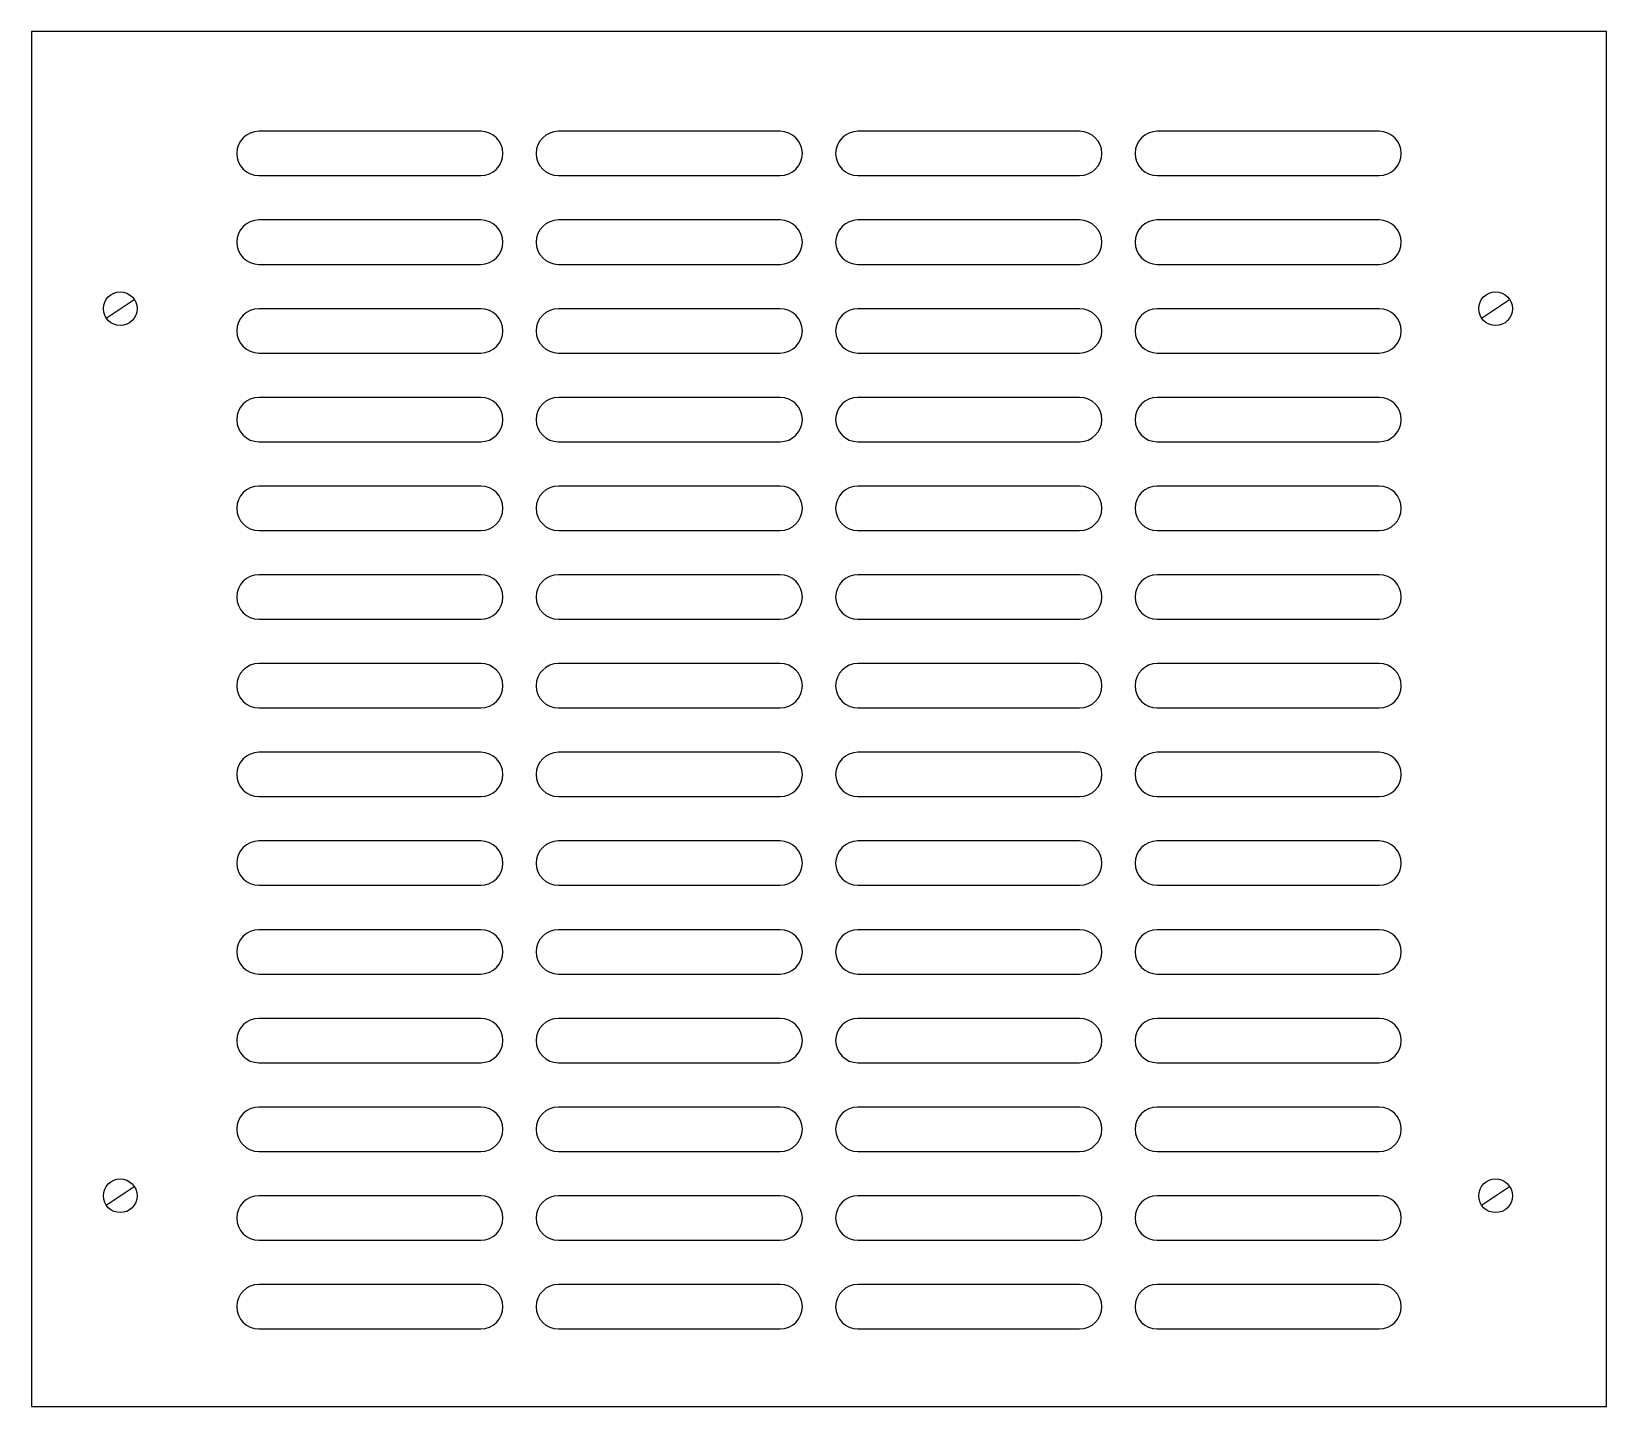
# Model space of a CAD drawing. Extents: x -4.5 to 4.38, y -3.97 to 3.78.
import ezdxf

# ---------------------------------------------------------------- set-up
doc = ezdxf.new("R2010")
doc.units = 0
doc.header["$LTSCALE"] = 2
doc.header["$MEASUREMENT"] = 0
doc.layers.get('0').update_dxf_attribs({"linetype": 'CONTINUOUS'})
doc.layers.add('1', color=2, linetype='CONTINUOUS')

msp = doc.modelspace()

# ---------------------------------------------------------------- linework, layer by layer
at = {"color": 5}
for p, q in [((-4.0793, 2.1664), (-3.9207, 2.2711)), ((3.6707, 2.1664), (3.8293, 2.2711)), ((-4.0793, -2.8336), (-3.9207, -2.7289)), ((3.6707, -2.8336), (3.8293, -2.7289))]:
    msp.add_line(p, q, dxfattribs=at)
at = {"layer": '1', "color": 254}
for p, q in [((-4.5, 3.7812), (-4.5, -3.9688)), ((4.375, 3.7812), (-4.5, 3.7812)), ((4.375, -3.9688), (4.375, 3.7812)), ((-1.9688, 3.2188), (-3.2188, 3.2188)), ((-0.2812, 3.2188), (-1.5312, 3.2188)), ((1.4062, 3.2188), (0.1562, 3.2188)), ((3.0938, 3.2188), (1.8438, 3.2188)), ((-3.2188, 2.9688), (-1.9688, 2.9688)), ((-1.5312, 2.9688), (-0.2812, 2.9688)), ((0.1562, 2.9688), (1.4062, 2.9688)), ((1.8438, 2.9688), (3.0938, 2.9688)), ((-1.9688, 2.7188), (-3.2188, 2.7188)), ((-0.2812, 2.7188), (-1.5312, 2.7188)), ((1.4062, 2.7188), (0.1562, 2.7188)), ((3.0938, 2.7188), (1.8438, 2.7188)), ((-3.2188, 2.4688), (-1.9688, 2.4688)), ((-1.5312, 2.4688), (-0.2812, 2.4688)), ((0.1562, 2.4688), (1.4062, 2.4688)), ((1.8438, 2.4688), (3.0938, 2.4688)), ((-1.9688, 2.2188), (-3.2188, 2.2188)), ((-0.2812, 2.2188), (-1.5312, 2.2188)), ((1.4062, 2.2188), (0.1562, 2.2188)), ((3.0938, 2.2188), (1.8438, 2.2188)), ((-3.2188, 1.9688), (-1.9688, 1.9688)), ((-1.5312, 1.9688), (-0.2812, 1.9688)), ((0.1562, 1.9688), (1.4062, 1.9688)), ((1.8438, 1.9688), (3.0938, 1.9688)), ((-1.9688, 1.7188), (-3.2188, 1.7188)), ((-0.2812, 1.7188), (-1.5312, 1.7188)), ((1.4062, 1.7188), (0.1562, 1.7188)), ((3.0938, 1.7188), (1.8438, 1.7188)), ((-3.2188, 1.4688), (-1.9688, 1.4688)), ((-1.5312, 1.4688), (-0.2812, 1.4688)), ((0.1562, 1.4688), (1.4062, 1.4688)), ((1.8438, 1.4688), (3.0938, 1.4688)), ((-1.9688, 1.2188), (-3.2188, 1.2188)), ((-0.2812, 1.2188), (-1.5312, 1.2188)), ((1.4062, 1.2188), (0.1562, 1.2188)), ((3.0938, 1.2188), (1.8438, 1.2188)), ((-3.2188, 0.9688), (-1.9688, 0.9688)), ((-1.5312, 0.9688), (-0.2812, 0.9688)), ((0.1562, 0.9688), (1.4062, 0.9688)), ((1.8438, 0.9688), (3.0938, 0.9688)), ((-1.9688, 0.7188), (-3.2188, 0.7188)), ((-0.2812, 0.7188), (-1.5312, 0.7188)), ((1.4062, 0.7188), (0.1562, 0.7188)), ((3.0938, 0.7188), (1.8438, 0.7188)), ((-3.2188, 0.4688), (-1.9688, 0.4688)), ((-1.5312, 0.4688), (-0.2812, 0.4688)), ((0.1562, 0.4688), (1.4062, 0.4688)), ((1.8438, 0.4688), (3.0938, 0.4688)), ((-1.9688, 0.2188), (-3.2188, 0.2188)), ((-0.2812, 0.2188), (-1.5312, 0.2188)), ((1.4062, 0.2188), (0.1562, 0.2188)), ((3.0938, 0.2188), (1.8438, 0.2188)), ((-3.2188, -0.0312), (-1.9688, -0.0312)), ((-1.5312, -0.0312), (-0.2812, -0.0312)), ((0.1562, -0.0312), (1.4062, -0.0312)), ((1.8438, -0.0312), (3.0938, -0.0312)), ((-1.9688, -0.2812), (-3.2188, -0.2812)), ((-0.2812, -0.2812), (-1.5312, -0.2812)), ((1.4062, -0.2812), (0.1562, -0.2812)), ((3.0938, -0.2812), (1.8438, -0.2812)), ((-3.2188, -0.5312), (-1.9688, -0.5312)), ((-1.5312, -0.5312), (-0.2812, -0.5312)), ((0.1562, -0.5312), (1.4062, -0.5312)), ((1.8438, -0.5312), (3.0938, -0.5312)), ((-1.9688, -0.7812), (-3.2188, -0.7812)), ((-0.2812, -0.7812), (-1.5312, -0.7812)), ((1.4062, -0.7812), (0.1562, -0.7812)), ((3.0938, -0.7812), (1.8438, -0.7812)), ((-3.2188, -1.0312), (-1.9688, -1.0312)), ((-1.5312, -1.0312), (-0.2812, -1.0312)), ((0.1562, -1.0312), (1.4062, -1.0312)), ((1.8438, -1.0312), (3.0938, -1.0312)), ((-1.9688, -1.2812), (-3.2188, -1.2812)), ((-0.2812, -1.2812), (-1.5312, -1.2812)), ((1.4062, -1.2812), (0.1562, -1.2812)), ((3.0938, -1.2812), (1.8438, -1.2812)), ((-3.2188, -1.5312), (-1.9688, -1.5312)), ((-1.5312, -1.5312), (-0.2812, -1.5312)), ((0.1562, -1.5312), (1.4062, -1.5312)), ((1.8438, -1.5312), (3.0938, -1.5312)), ((-1.9688, -1.7812), (-3.2188, -1.7812)), ((-0.2812, -1.7812), (-1.5312, -1.7812)), ((1.4062, -1.7812), (0.1562, -1.7812)), ((3.0938, -1.7812), (1.8438, -1.7812)), ((-3.2188, -2.0312), (-1.9688, -2.0312)), ((-1.5312, -2.0312), (-0.2812, -2.0312)), ((0.1562, -2.0312), (1.4062, -2.0312)), ((1.8438, -2.0312), (3.0938, -2.0312)), ((-1.9688, -2.2812), (-3.2188, -2.2812)), ((-0.2812, -2.2812), (-1.5312, -2.2812)), ((1.4062, -2.2812), (0.1562, -2.2812)), ((3.0938, -2.2812), (1.8438, -2.2812)), ((-3.2188, -2.5312), (-1.9688, -2.5312)), ((-1.5312, -2.5312), (-0.2812, -2.5312)), ((0.1562, -2.5312), (1.4062, -2.5312)), ((1.8438, -2.5312), (3.0938, -2.5312)), ((-1.9688, -2.7812), (-3.2188, -2.7812)), ((-0.2812, -2.7812), (-1.5312, -2.7812)), ((1.4062, -2.7812), (0.1562, -2.7812)), ((3.0938, -2.7812), (1.8438, -2.7812)), ((-3.2188, -3.0312), (-1.9688, -3.0312)), ((-1.5312, -3.0312), (-0.2812, -3.0312)), ((0.1562, -3.0312), (1.4062, -3.0312)), ((1.8438, -3.0312), (3.0938, -3.0312)), ((-1.9688, -3.2812), (-3.2188, -3.2812)), ((-0.2812, -3.2812), (-1.5312, -3.2812)), ((1.4062, -3.2812), (0.1562, -3.2812)), ((3.0938, -3.2812), (1.8438, -3.2812)), ((-3.2188, -3.5312), (-1.9688, -3.5312)), ((-1.5312, -3.5312), (-0.2812, -3.5312)), ((0.1562, -3.5312), (1.4062, -3.5312)), ((1.8438, -3.5312), (3.0938, -3.5312)), ((-4.5, -3.9688), (4.375, -3.9688))]:
    msp.add_line(p, q, dxfattribs=at)
at = {"layer": '1', "color": 5}
for centre in [(-4, 2.2188), (3.75, 2.2188), (-4, -2.7812), (3.75, -2.7812)]:
    msp.add_circle(centre, 0.095, dxfattribs=at)
at = {"layer": '1', "color": 254}
for centre, start, end in [((-3.2188, 3.0938), 90, 270), ((-1.9688, 3.0938), 270, 90), ((-1.5312, 3.0938), 90, 270), ((-0.2812, 3.0938), 270, 90), ((0.1562, 3.0938), 90, 270), ((1.4062, 3.0938), 270, 90), ((1.8438, 3.0938), 90, 270), ((3.0938, 3.0938), 270, 90), ((-3.2188, 2.5938), 90, 270), ((-1.9688, 2.5938), 270, 90), ((-1.5312, 2.5938), 90, 270), ((-0.2812, 2.5938), 270, 90), ((0.1562, 2.5938), 90, 270), ((1.4062, 2.5938), 270, 90), ((1.8438, 2.5938), 90, 270), ((3.0938, 2.5938), 270, 90), ((-3.2188, 2.0938), 90, 270), ((-1.9688, 2.0938), 270, 90), ((-1.5312, 2.0938), 90, 270), ((-0.2812, 2.0938), 270, 90), ((0.1562, 2.0938), 90, 270), ((1.4062, 2.0938), 270, 90), ((1.8438, 2.0938), 90, 270), ((3.0938, 2.0938), 270, 90), ((-3.2188, 1.5938), 90, 270), ((-1.9688, 1.5938), 270, 90), ((-1.5312, 1.5938), 90, 270), ((-0.2812, 1.5938), 270, 90), ((0.1562, 1.5938), 90, 270), ((1.4062, 1.5938), 270, 90), ((1.8438, 1.5938), 90, 270), ((3.0938, 1.5938), 270, 90), ((-3.2188, 1.0938), 90, 270), ((-1.9688, 1.0938), 270, 90), ((-1.5312, 1.0938), 90, 270), ((-0.2812, 1.0938), 270, 90), ((0.1562, 1.0938), 90, 270), ((1.4062, 1.0938), 270, 90), ((1.8438, 1.0938), 90, 270), ((3.0938, 1.0938), 270, 90), ((-3.2188, 0.5938), 90, 270), ((-1.9688, 0.5938), 270, 90), ((-1.5312, 0.5938), 90, 270), ((-0.2812, 0.5938), 270, 90), ((0.1562, 0.5938), 90, 270), ((1.4062, 0.5938), 270, 90), ((1.8438, 0.5938), 90, 270), ((3.0938, 0.5938), 270, 90), ((-3.2188, 0.0938), 90, 270), ((-1.9688, 0.0938), 270, 90), ((-1.5312, 0.0938), 90, 270), ((-0.2812, 0.0938), 270, 90), ((0.1562, 0.0938), 90, 270), ((1.4062, 0.0938), 270, 90), ((1.8438, 0.0938), 90, 270), ((3.0938, 0.0938), 270, 90), ((-3.2188, -0.4062), 90, 270), ((-1.9688, -0.4062), 270, 90), ((-1.5312, -0.4062), 90, 270), ((-0.2812, -0.4062), 270, 90), ((0.1562, -0.4062), 90, 270), ((1.4062, -0.4062), 270, 90), ((1.8438, -0.4062), 90, 270), ((3.0938, -0.4062), 270, 90), ((-3.2188, -0.9062), 90, 270), ((-1.9688, -0.9062), 270, 90), ((-1.5312, -0.9062), 90, 270), ((-0.2812, -0.9062), 270, 90), ((0.1562, -0.9062), 90, 270), ((1.4062, -0.9062), 270, 90), ((1.8438, -0.9062), 90, 270), ((3.0938, -0.9062), 270, 90), ((-3.2188, -1.4062), 90, 270), ((-1.9688, -1.4062), 270, 90), ((-1.5312, -1.4062), 90, 270), ((-0.2812, -1.4062), 270, 90), ((0.1562, -1.4062), 90, 270), ((1.4062, -1.4062), 270, 90), ((1.8438, -1.4062), 90, 270), ((3.0938, -1.4062), 270, 90), ((-3.2188, -1.9062), 90, 270), ((-1.9688, -1.9062), 270, 90), ((-1.5312, -1.9062), 90, 270), ((-0.2812, -1.9062), 270, 90), ((0.1562, -1.9062), 90, 270), ((1.4062, -1.9062), 270, 90), ((1.8438, -1.9062), 90, 270), ((3.0938, -1.9062), 270, 90), ((-3.2188, -2.4062), 90, 270), ((-1.9688, -2.4062), 270, 90), ((-1.5312, -2.4062), 90, 270), ((-0.2812, -2.4062), 270, 90), ((0.1562, -2.4062), 90, 270), ((1.4062, -2.4062), 270, 90), ((1.8438, -2.4062), 90, 270), ((3.0938, -2.4062), 270, 90), ((-3.2188, -2.9062), 90, 270), ((-1.9688, -2.9062), 270, 90), ((-1.5312, -2.9062), 90, 270), ((-0.2812, -2.9062), 270, 90), ((0.1562, -2.9062), 90, 270), ((1.4062, -2.9062), 270, 90), ((1.8438, -2.9062), 90, 270), ((3.0938, -2.9062), 270, 90), ((-3.2188, -3.4062), 90, 270), ((-1.9688, -3.4062), 270, 90), ((-1.5312, -3.4062), 90, 270), ((-0.2812, -3.4062), 270, 90), ((0.1562, -3.4062), 90, 270), ((1.4062, -3.4062), 270, 90), ((1.8438, -3.4062), 90, 270), ((3.0938, -3.4062), 270, 90)]:
    msp.add_arc(centre, 0.125, start, end, dxfattribs=at)

doc.saveas('drawing.dxf')
